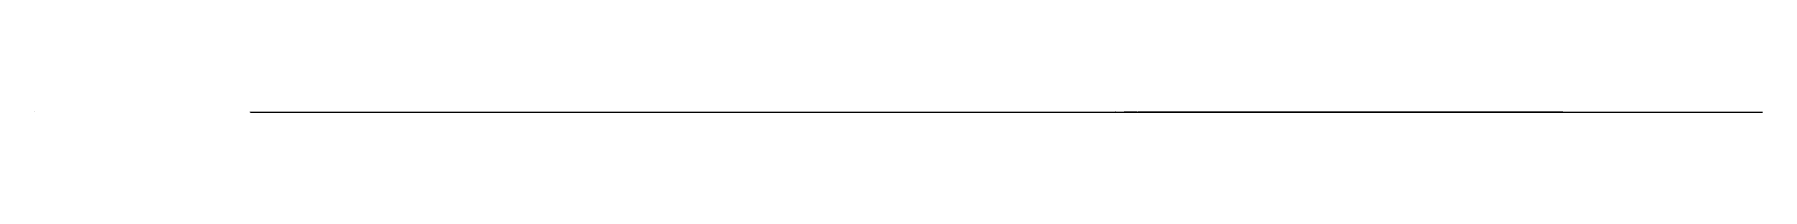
# Model space of a CAD drawing. Header units: metres. Extents: x -1 to 72750024, y 3999 to 4800.
# Drawn here: x 35950003 to 36350024, y 4439 to 4580 of the extents above; entities that cross this region are included whole.
import ezdxf

# ---------------------------------------------------------------- set-up
doc = ezdxf.new("R2010")
doc.units = ezdxf.units.M

msp = doc.modelspace()

# ---------------------------------------------------------------- linework, layer by layer
at = {"color": 7}
for p, q in [((35950003.013, 4580), (35950024.105, 4580)), ((35950003.013, 4580), (35950003.013, 4561.921)), ((35950024.105, 4561.921), (35950003.013, 4561.921)), ((35950006.026, 4573.974), (35950021.092, 4573.974)), ((35950024.105, 4580), (35950024.105, 4561.921)), ((36000000, 4560), (35999998.795, 4560)), ((36000000, 4536), (35999998.795, 4536)), ((36000000, 4512), (35999998.795, 4512)), ((36000000, 4488), (35999998.795, 4488)), ((36000000, 4464), (35999998.795, 4464)), ((36000000, 4440), (35999998.795, 4440)), ((36000000, 4555.2), (35999999.247, 4555.2)), ((36000000, 4550.4), (35999999.247, 4550.4)), ((36000000, 4545.6), (35999999.247, 4545.6)), ((36000000, 4540.8), (35999999.247, 4540.8)), ((36000000, 4531.2), (35999999.247, 4531.2)), ((36000000, 4526.4), (35999999.247, 4526.4)), ((36000000, 4521.6), (35999999.247, 4521.6)), ((36000000, 4516.8), (35999999.247, 4516.8)), ((36000000, 4507.2), (35999999.247, 4507.2)), ((36000000, 4502.4), (35999999.247, 4502.4)), ((36000000, 4497.6), (35999999.247, 4497.6)), ((36000000, 4492.8), (35999999.247, 4492.8)), ((36000000, 4483.2), (35999999.247, 4483.2)), ((36000000, 4478.4), (35999999.247, 4478.4)), ((36000000, 4473.6), (35999999.247, 4473.6)), ((36000000, 4468.8), (35999999.247, 4468.8)), ((36000000, 4459.2), (35999999.247, 4459.2)), ((36000000, 4454.4), (35999999.247, 4454.4)), ((36000000, 4449.6), (35999999.247, 4449.6)), ((36000000, 4444.8), (35999999.247, 4444.8)), ((36000000, 4440), (36000000, 4560)), ((36000000, 4440), (36350000, 4440)), ((36000000, 4440), (36000000, 4438.795)), ((36010000.001, 4440), (36010000.001, 4439.247)), ((36020000.002, 4440), (36020000.002, 4439.247)), ((36030000.003, 4440), (36030000.003, 4439.247)), ((36040000.003, 4440), (36040000.003, 4439.247)), ((36050000.001, 4440), (36050000.001, 4438.795)), ((36059999.998, 4440), (36059999.998, 4439.247)), ((36069999.996, 4440), (36069999.996, 4439.247)), ((36079999.993, 4440), (36079999.993, 4439.247)), ((36089999.991, 4440), (36089999.991, 4439.247)), ((36100000.002, 4440), (36100000.002, 4438.795)), ((36110000.006, 4440), (36110000.006, 4439.247)), ((36120000.01, 4440), (36120000.01, 4439.247)), ((36130000.015, 4440), (36130000.015, 4439.247)), ((36140000.019, 4440), (36140000.019, 4439.247)), ((36149999.996, 4440), (36149999.996, 4438.795)), ((36160000, 4440), (36160000, 4439.247)), ((36170000.005, 4440), (36170000.005, 4439.247)), ((36180000.009, 4440), (36180000.009, 4439.247)), ((36190000.013, 4440), (36190000.013, 4439.247)), ((36200000.004, 4440), (36200000.004, 4438.795)), ((36210000.008, 4440), (36210000.008, 4439.247)), ((36220000.012, 4440), (36220000.012, 4439.247)), ((36230000.003, 4440), (36230000.003, 4439.247)), ((36239999.994, 4440), (36239999.994, 4439.247)), ((36250000.012, 4440), (36250000.012, 4438.795)), ((36260000.002, 4440), (36260000.002, 4439.247)), ((36269999.993, 4440), (36269999.993, 4439.247)), ((36279999.984, 4440), (36279999.984, 4439.247)), ((36289999.975, 4440), (36289999.975, 4439.247)), ((36299999.992, 4440), (36299999.992, 4438.795)), ((36309999.983, 4440), (36309999.983, 4439.247)), ((36319999.974, 4440), (36319999.974, 4439.247)), ((36329999.964, 4440), (36329999.964, 4439.247)), ((36339999.955, 4440), (36339999.955, 4439.247)), ((36350000, 4440), (36350000, 4438.795)), ((36350003.013, 4560), (36350024.105, 4560)), ((36350003.013, 4560), (36350003.013, 4541.921)), ((36350024.105, 4541.921), (36350003.013, 4541.921)), ((36350006.026, 4553.974), (36350021.092, 4553.974)), ((36350024.105, 4560), (36350024.105, 4541.921))]:
    msp.add_line(p, q, dxfattribs=at)
at = {"color": 4}
for p, q in [((35950006.026, 4569.454), (35950021.092, 4569.454)), ((36029200.051, 4491.709), (36029530.609, 4488.148)), ((36029530.609, 4488.148), (36030118.33, 4488.074)), ((36030118.33, 4488.074), (36031642.73, 4488.211)), ((36031642.73, 4488.211), (36032659.17, 4486.798)), ((36032659.17, 4486.798), (36033042.02, 4486.824)), ((36033042.02, 4486.824), (36034790.711, 4486.764)), ((36034790.711, 4486.764), (36034799.578, 4486.783)), ((36034799.578, 4486.783), (36034980.281, 4486.753)), ((36034980.281, 4486.753), (36035023.301, 4487.756)), ((36035023.301, 4487.756), (36035478.82, 4486.785)), ((36035478.82, 4486.785), (36035593.52, 4486.585)), ((36035593.52, 4486.585), (36036162.602, 4487.014)), ((36036162.602, 4487.014), (36037315.602, 4487.357)), ((36037315.602, 4487.357), (36037798.621, 4486.253)), ((36037798.621, 4486.253), (36037856.461, 4487.078)), ((36037856.461, 4487.078), (36038362.309, 4486.223)), ((36038362.309, 4486.223), (36038408.539, 4487.304)), ((36038408.539, 4487.304), (36038477.609, 4486.756)), ((36038477.609, 4486.756), (36038493.379, 4486.74)), ((36038493.379, 4486.74), (36038795.73, 4487.305)), ((36038795.73, 4487.305), (36039091.051, 4486.991)), ((36039091.051, 4486.991), (36039289.52, 4487.094)), ((36039289.52, 4487.094), (36039746.641, 4485.003)), ((36039746.641, 4485.003), (36039961.27, 4485.15)), ((36039961.27, 4485.15), (36040060.328, 4485.748)), ((36040060.328, 4485.748), (36040238.809, 4485.84)), ((36040238.809, 4485.84), (36040251.359, 4485.621)), ((36040251.359, 4485.621), (36040268.301, 4485.893)), ((36040268.301, 4485.893), (36040398.281, 4485.333)), ((36040398.281, 4485.333), (36040404, 4485.163)), ((36040404, 4485.163), (36040887.949, 4485.193)), ((36040887.949, 4485.193), (36041073.559, 4485.048)), ((36041073.559, 4485.048), (36041188.078, 4485.703)), ((36041188.078, 4485.703), (36041662.379, 4485.919)), ((36041662.379, 4485.919), (36043239.398, 4484.719)), ((36043239.398, 4484.719), (36043424.738, 4485.343)), ((36043424.738, 4485.343), (36043609.41, 4484.726)), ((36043609.41, 4484.726), (36043630.238, 4485.443)), ((36043630.238, 4485.443), (36043686.309, 4484.246)), ((36043686.309, 4484.246), (36043695.48, 4484.546)), ((36043695.48, 4484.546), (36043825.871, 4484.352)), ((36043825.871, 4484.352), (36043867.27, 4484.115)), ((36043867.27, 4484.115), (36043915.801, 4485.082)), ((36043915.801, 4485.082), (36043929.371, 4484.211)), ((36043929.371, 4484.211), (36043952.211, 4484.034)), ((36043952.211, 4484.034), (36044180.789, 4484.24)), ((36044180.789, 4484.24), (36044253.809, 4484.915)), ((36044253.809, 4484.915), (36044287.961, 4485.077)), ((36044287.961, 4485.077), (36044592.301, 4484.893)), ((36044592.301, 4484.893), (36044781.359, 4484.065)), ((36044781.359, 4484.065), (36046163.82, 4483.727)), ((36046163.82, 4483.727), (36047726.18, 4483.49)), ((36047726.18, 4483.49), (36048885.422, 4482.801)), ((36048885.422, 4482.801), (36049716.77, 4482.917)), ((36049716.77, 4482.917), (36050162.711, 4483.046)), ((36050162.711, 4483.046), (36050350.73, 4482.511)), ((36050350.73, 4482.511), (36050993.789, 4482.485)), ((36050993.789, 4482.485), (36051536.16, 4482.332)), ((36051536.16, 4482.332), (36051678.488, 4482.963)), ((36051678.488, 4482.963), (36051689.898, 4482.311)), ((36051689.898, 4482.311), (36051967.23, 4482.641)), ((36051967.23, 4482.641), (36052287.34, 4481.945)), ((36052287.34, 4481.945), (36052660.379, 4482.073)), ((36052660.379, 4482.073), (36052704.18, 4482.119)), ((36052704.18, 4482.119), (36052747.43, 4481.84)), ((36052747.43, 4481.84), (36052849.219, 4481.753)), ((36052849.219, 4481.753), (36052966.43, 4482.014)), ((36052966.43, 4482.014), (36053168.359, 4482.126)), ((36053168.359, 4482.126), (36053257.109, 4481.769)), ((36053257.109, 4481.769), (36053890.48, 4481.708)), ((36053890.48, 4481.708), (36053893.449, 4481.105)), ((36053893.449, 4481.105), (36054134.609, 4481.54)), ((36054134.609, 4481.54), (36054507.398, 4481.524)), ((36054507.398, 4481.524), (36054527.191, 4481.993)), ((36054527.191, 4481.993), (36054536.879, 4481.796)), ((36054536.879, 4481.796), (36054562.961, 4481.855)), ((36054562.961, 4481.855), (36054564.141, 4480.598)), ((36054564.141, 4480.598), (36054613.172, 4481.845)), ((36054613.172, 4481.845), (36054632.328, 4481.077)), ((36054632.328, 4481.077), (36054684.18, 4481.768)), ((36054684.18, 4481.768), (36054731.012, 4481.722)), ((36054731.012, 4481.722), (36054806.039, 4480.228)), ((36054806.039, 4480.228), (36055176.719, 4480.365)), ((36055176.719, 4480.365), (36055319.512, 4479.906)), ((36055319.512, 4479.906), (36055916.93, 4480.912)), ((36055916.93, 4480.912), (36056633.359, 4481.298)), ((36056633.359, 4481.298), (36056652.199, 4480.721)), ((36056652.199, 4480.721), (36057093.699, 4478.889)), ((36057093.699, 4478.889), (36057201.48, 4478.972)), ((36057201.48, 4478.972), (36057429.281, 4480.185)), ((36057429.281, 4480.185), (36057436.051, 4479.047)), ((36057436.051, 4479.047), (36057530.551, 4479.053)), ((36057530.551, 4479.053), (36057741.512, 4479.381)), ((36057741.512, 4479.381), (36058088.738, 4478.808)), ((36058088.738, 4478.808), (36058209.172, 4478.683)), ((36058209.172, 4478.683), (36058304.27, 4480.642)), ((36058304.27, 4480.642), (36059189.359, 4479.536)), ((36059189.359, 4479.536), (36059296.211, 4478.71)), ((36059296.211, 4478.71), (36059500.941, 4479.214)), ((36059500.941, 4479.214), (36059849.98, 4478.943)), ((36059849.98, 4478.943), (36060217.391, 4478.758)), ((36060217.391, 4478.758), (36060246.73, 4478.447)), ((36060246.73, 4478.447), (36060519.379, 4478.636)), ((36060519.379, 4478.636), (36061357.172, 4476.601)), ((36061357.172, 4476.601), (36061737.102, 4476.288)), ((36061737.102, 4476.288), (36062208.039, 4476.382)), ((36062208.039, 4476.382), (36063323.75, 4477.442)), ((36063323.75, 4477.442), (36063511.648, 4474.899)), ((36063511.648, 4474.899), (36064076.551, 4474.931)), ((36064076.551, 4474.931), (36064244.641, 4475.694)), ((36064244.641, 4475.694), (36064344.551, 4474.564)), ((36064344.551, 4474.564), (36064383.391, 4474.948)), ((36064383.391, 4474.948), (36064495.27, 4475.218)), ((36064495.27, 4475.218), (36064998.621, 4477.073)), ((36064998.621, 4477.073), (36065500.02, 4473.827)), ((36065500.02, 4473.827), (36066283, 4473.619)), ((36066283, 4473.619), (36066629.133, 4476.271)), ((36066629.133, 4476.271), (36067033.953, 4473.908)), ((36067033.953, 4473.908), (36067750.742, 4475.338)), ((36067750.742, 4475.338), (36067920.828, 4472.934)), ((36067920.828, 4472.934), (36068030.656, 4474.909)), ((36068030.656, 4474.909), (36068342.82, 4474.982)), ((36068342.82, 4474.982), (36068395.5, 4471.996)), ((36068395.5, 4471.996), (36068659.18, 4472.221)), ((36068659.18, 4472.221), (36068788.047, 4474.644)), ((36068788.047, 4474.644), (36069030.219, 4474.565)), ((36069030.219, 4474.565), (36069543.25, 4472.48)), ((36069543.25, 4472.48), (36069599.969, 4474.08)), ((36069599.969, 4474.08), (36069764.906, 4474.235)), ((36069764.906, 4474.235), (36069771.281, 4470.987)), ((36069771.281, 4470.987), (36070078.133, 4472.805)), ((36070078.133, 4472.805), (36070861.43, 4468.322)), ((36070861.43, 4468.322), (36071736.891, 4470.166)), ((36071736.891, 4470.166), (36072420.844, 4469.561)), ((36072420.844, 4469.561), (36073310.578, 4468.809)), ((36073310.578, 4468.809), (36073610.438, 4470.478)), ((36073610.438, 4470.478), (36073665.523, 4468.515)), ((36073665.523, 4468.515), (36074726.703, 4467.444)), ((36074726.703, 4467.444), (36075317.008, 4467.495)), ((36075317.008, 4467.495), (36075451.82, 4466.353)), ((36075451.82, 4466.353), (36075646.844, 4465.878)), ((36075646.844, 4465.878), (36075966.539, 4466.33)), ((36075966.539, 4466.33), (36076061.258, 4467.035)), ((36076061.258, 4467.035), (36076541.711, 4466.671)), ((36076541.711, 4466.671), (36077897, 4468.92)), ((36077897, 4468.92), (36078255.953, 4467.928)), ((36078255.953, 4467.928), (36078516.477, 4464.123)), ((36078516.477, 4464.123), (36078579.023, 4466.019)), ((36078579.023, 4466.019), (36078846.883, 4463.288)), ((36078846.883, 4463.288), (36078883.977, 4463.341)), ((36078883.977, 4463.341), (36079155.398, 4464.709)), ((36079155.398, 4464.709), (36079232.727, 4465.165)), ((36079232.727, 4465.165), (36079341.203, 4467.942)), ((36079341.203, 4467.942), (36079423.938, 4462.887)), ((36079423.938, 4462.887), (36079769.633, 4462.795)), ((36079769.633, 4462.795), (36080735.406, 4465.675)), ((36080735.406, 4465.675), (36081316.781, 4460.796)), ((36081316.781, 4460.796), (36081925.641, 4463.669)), ((36081925.641, 4463.669), (36082313.898, 4465.164)), ((36082313.898, 4465.164), (36082368.773, 4460.112)), ((36082368.773, 4460.112), (36083247.602, 4461.499)), ((36083247.602, 4461.499), (36083313.922, 4459.3)), ((36083313.922, 4459.3), (36083671.727, 4464.108)), ((36083671.727, 4464.108), (36083875.773, 4461.42)), ((36083875.773, 4461.42), (36083926.383, 4459.774)), ((36083926.383, 4459.774), (36084001.25, 4459.876)), ((36084001.25, 4459.876), (36084307.742, 4459.781)), ((36084307.742, 4459.781), (36084379.789, 4461.023)), ((36084379.789, 4461.023), (36084414.297, 4462.582)), ((36084414.297, 4462.582), (36084652.633, 4459.952)), ((36084652.633, 4459.952), (36084936.344, 4461.472)), ((36084936.344, 4461.472), (36085362.547, 4461.883)), ((36085362.547, 4461.883), (36085478.039, 4461.117)), ((36085478.039, 4461.117), (36085554.453, 4460.403)), ((36085554.453, 4460.403), (36085727.398, 4461.385)), ((36085727.398, 4461.385), (36085910.148, 4460.746)), ((36085910.148, 4460.746), (36086012.523, 4460.287)), ((36086012.523, 4460.287), (36086044.828, 4461.161)), ((36086044.828, 4461.161), (36086343.883, 4461.172)), ((36086343.883, 4461.172), (36086588.992, 4461.261)), ((36086588.992, 4461.261), (36086857.883, 4459.825)), ((36086857.883, 4459.825), (36086983.5, 4461.755)), ((36086983.5, 4461.755), (36087044.758, 4459.918)), ((36087044.758, 4459.918), (36087053.492, 4461.439)), ((36087053.492, 4461.439), (36087456.211, 4461.879)), ((36087456.211, 4461.879), (36088104.961, 4461.825)), ((36088104.961, 4461.825), (36088119.844, 4461.709)), ((36088119.844, 4461.709), (36088317.953, 4460.096)), ((36088317.953, 4460.096), (36088645.344, 4460.313)), ((36088645.344, 4460.313), (36088732.156, 4460.898)), ((36088732.156, 4460.898), (36089519.797, 4460.863)), ((36089519.797, 4460.863), (36090041.117, 4461.357)), ((36090041.117, 4461.357), (36091878.32, 4461.636)), ((36091878.32, 4461.636), (36091996.148, 4461.169)), ((36091996.148, 4461.169), (36092104.453, 4460.06)), ((36092104.453, 4460.06), (36092195.211, 4461.741)), ((36092195.211, 4461.741), (36092206.102, 4460.217)), ((36092206.102, 4460.217), (36092547.609, 4461.403)), ((36092547.609, 4461.403), (36092565.141, 4461.84)), ((36092565.141, 4461.84), (36092635.758, 4461.477)), ((36092635.758, 4461.477), (36092855.078, 4461.835)), ((36092855.078, 4461.835), (36093004.656, 4461.426)), ((36093004.656, 4461.426), (36093142.672, 4461.653)), ((36093142.672, 4461.653), (36093968.773, 4460.572)), ((36093968.773, 4460.572), (36093985.273, 4462.415)), ((36093985.273, 4462.415), (36094067.57, 4462.122)), ((36094067.57, 4462.122), (36094087.539, 4461.528)), ((36094087.539, 4461.528), (36094169.039, 4461.278)), ((36094169.039, 4461.278), (36094212.25, 4462.325)), ((36094212.25, 4462.325), (36094474.297, 4461.87)), ((36094474.297, 4461.87), (36094918.773, 4461.913)), ((36094918.773, 4461.913), (36095193.852, 4462.13)), ((36095193.852, 4462.13), (36095207.539, 4461.438)), ((36095207.539, 4461.438), (36096133.578, 4460.838)), ((36096133.578, 4460.838), (36096184.578, 4461.513)), ((36096184.578, 4461.513), (36096526.977, 4462.59)), ((36096526.977, 4462.59), (36096551.469, 4461.769)), ((36096551.469, 4461.769), (36096746.961, 4461.589)), ((36096746.961, 4461.589), (36096796.047, 4461.721)), ((36096796.047, 4461.721), (36097069.203, 4461.827)), ((36097069.203, 4461.827), (36097227.133, 4461.732)), ((36097227.133, 4461.732), (36097289.938, 4461.773)), ((36097289.938, 4461.773), (36097360.047, 4461.745)), ((36097360.047, 4461.745), (36097448.602, 4460.809)), ((36097448.602, 4460.809), (36097634.672, 4460.999)), ((36097634.672, 4460.999), (36098256.773, 4462.586)), ((36098256.773, 4462.586), (36098537.023, 4460.909)), ((36098537.023, 4460.909), (36098750.328, 4460.892)), ((36098750.328, 4460.892), (36098857.438, 4461.99)), ((36098857.438, 4461.99), (36099153.578, 4461.995)), ((36099153.578, 4461.995), (36099382.547, 4462.615)), ((36099382.547, 4462.615), (36099653.227, 4463.64)), ((36099653.227, 4463.64), (36100214.5, 4462.508)), ((36100214.5, 4462.508), (36100248.602, 4462.724)), ((36100248.602, 4462.724), (36101098.102, 4460.906)), ((36101098.102, 4460.906), (36101266.5, 4461.3)), ((36101266.5, 4461.3), (36101532.398, 4461.595)), ((36101532.398, 4461.595), (36101685.898, 4462.865)), ((36101685.898, 4462.865), (36101859.898, 4461.573)), ((36101859.898, 4461.573), (36102163.5, 4461.785)), ((36102163.5, 4461.785), (36102168.297, 4461.634)), ((36102168.297, 4461.634), (36102485.797, 4463.247)), ((36102485.797, 4463.247), (36103094.398, 4461.788)), ((36103094.398, 4461.788), (36103214.203, 4461.626)), ((36103214.203, 4461.626), (36103444.203, 4461.48)), ((36103444.203, 4461.48), (36103618.297, 4462.014)), ((36103618.297, 4462.014), (36104083.602, 4461.448)), ((36104083.602, 4461.448), (36104464.203, 4461.916)), ((36104464.203, 4461.916), (36104895.898, 4462.129)), ((36104895.898, 4462.129), (36104918.203, 4462.783)), ((36104918.203, 4462.783), (36105383.398, 4462.614)), ((36105383.398, 4462.614), (36105384.297, 4462.363)), ((36105384.297, 4462.363), (36105453.898, 4462.607)), ((36105453.898, 4462.607), (36105465.297, 4462.168)), ((36105465.297, 4462.168), (36105924.5, 4461.785)), ((36105924.5, 4461.785), (36106052.5, 4463.94)), ((36106052.5, 4463.94), (36106330.898, 4463.44)), ((36106330.898, 4463.44), (36106699.703, 4462.278)), ((36106699.703, 4462.278), (36107442.398, 4462.801)), ((36107442.398, 4462.801), (36107719.297, 4462.664)), ((36107719.297, 4462.664), (36107739.203, 4462.386)), ((36107739.203, 4462.386), (36107919, 4462.749)), ((36107919, 4462.749), (36107947.5, 4462.475)), ((36107947.5, 4462.475), (36107972.203, 4462.612)), ((36107972.203, 4462.612), (36108111, 4462.23)), ((36108111, 4462.23), (36108201.602, 4463.503)), ((36108201.602, 4463.503), (36108254.703, 4462.71)), ((36108254.703, 4462.71), (36108665.398, 4462.766)), ((36108665.398, 4462.766), (36108666, 4462.404)), ((36108666, 4462.404), (36108730.797, 4463.028)), ((36108730.797, 4463.028), (36108737.898, 4462.154)), ((36108737.898, 4462.154), (36108836.203, 4462.06)), ((36108836.203, 4462.06), (36108907.602, 4463.084)), ((36108907.602, 4463.084), (36109209.602, 4463.137)), ((36109209.602, 4463.137), (36109270.797, 4463.046)), ((36109270.797, 4463.046), (36109428.398, 4464.516)), ((36109428.398, 4464.516), (36109585.5, 4463.387)), ((36109585.5, 4463.387), (36109798, 4463.438)), ((36109798, 4463.438), (36109937.5, 4462.093)), ((36109937.5, 4462.093), (36109948.898, 4462.368)), ((36109948.898, 4462.368), (36111161.898, 4462.608)), ((36111161.898, 4462.608), (36111356, 4462.909)), ((36111356, 4462.909), (36111565.898, 4463.272)), ((36111565.898, 4463.272), (36112207.102, 4463.423)), ((36112207.102, 4463.423), (36112702, 4463.868)), ((36112702, 4463.868), (36112743.898, 4462.628)), ((36112743.898, 4462.628), (36112825, 4462.266)), ((36112825, 4462.266), (36112948, 4462.404)), ((36112948, 4462.404), (36112981.398, 4462.916)), ((36112981.398, 4462.916), (36113528.898, 4462.993)), ((36113528.898, 4462.993), (36113868.203, 4462.725)), ((36113868.203, 4462.725), (36114471.203, 4462.408)), ((36114471.203, 4462.408), (36114936.797, 4462.61)), ((36114936.797, 4462.61), (36115478.398, 4463.004)), ((36115478.398, 4463.004), (36115507.602, 4462.423)), ((36115507.602, 4462.423), (36116189.602, 4462.932)), ((36116189.602, 4462.932), (36116606.602, 4462.485)), ((36116606.602, 4462.485), (36117488.203, 4462.821)), ((36117488.203, 4462.821), (36117690.297, 4462.768)), ((36117690.297, 4462.768), (36117762.203, 4465.096)), ((36117762.203, 4465.096), (36118080.5, 4463.247)), ((36118080.5, 4463.247), (36118770, 4464.599)), ((36118770, 4464.599), (36118791.102, 4464.831)), ((36118791.102, 4464.831), (36119240.5, 4464.677)), ((36119240.5, 4464.677), (36119277.398, 4462.953)), ((36119277.398, 4462.953), (36119628, 4462.355)), ((36119628, 4462.355), (36120277.203, 4465.675)), ((36120277.203, 4465.675), (36120470, 4463.128)), ((36120470, 4463.128), (36120648.898, 4463.222)), ((36120648.898, 4463.222), (36120778.297, 4462.777)), ((36120778.297, 4462.777), (36120841.203, 4462.539)), ((36120841.203, 4462.539), (36121208.602, 4462.438)), ((36121208.602, 4462.438), (36121229.398, 4463.277)), ((36121229.398, 4463.277), (36121353.102, 4463.573)), ((36121353.102, 4463.573), (36121624.898, 4464.015)), ((36121624.898, 4464.015), (36121778.102, 4462.887)), ((36121778.102, 4462.887), (36121840, 4463.75)), ((36121840, 4463.75), (36121974.102, 4462.697)), ((36121974.102, 4462.697), (36122153.203, 4462.822)), ((36122153.203, 4462.822), (36122367.297, 4464.443)), ((36122367.297, 4464.443), (36122465, 4464.322)), ((36122465, 4464.322), (36122701.102, 4463.127)), ((36122701.102, 4463.127), (36122960.898, 4463.381)), ((36122960.898, 4463.381), (36123046.297, 4463.314)), ((36123046.297, 4463.314), (36123124.102, 4463.876)), ((36123124.102, 4463.876), (36123313.898, 4463.699)), ((36123313.898, 4463.699), (36123361.5, 4463.426)), ((36123361.5, 4463.426), (36123374.797, 4463.578)), ((36123374.797, 4463.578), (36123721.102, 4464.29)), ((36123721.102, 4464.29), (36123875.102, 4465.673)), ((36123875.102, 4465.673), (36124309.297, 4464.197)), ((36124309.297, 4464.197), (36124561.5, 4463.573)), ((36124561.5, 4463.573), (36124567.398, 4464.374)), ((36124567.398, 4464.374), (36125063.297, 4465.367)), ((36125063.297, 4465.367), (36125259.398, 4464.11)), ((36125259.398, 4464.11), (36125357.5, 4465.11)), ((36125357.5, 4465.11), (36126007.797, 4464.93)), ((36126007.797, 4464.93), (36126164.203, 4465.396)), ((36126164.203, 4465.396), (36126832.5, 4466.18)), ((36126832.5, 4466.18), (36127039.797, 4466.105)), ((36127039.797, 4466.105), (36127248.5, 4466.425)), ((36127248.5, 4466.425), (36127262, 4467.145)), ((36127262, 4467.145), (36127280.297, 4466.095)), ((36127280.297, 4466.095), (36127367.5, 4466.114)), ((36127367.5, 4466.114), (36127400.602, 4465.995)), ((36127400.602, 4465.995), (36128158.297, 4466.429)), ((36128158.297, 4466.429), (36128870.102, 4465.981)), ((36128870.102, 4465.981), (36128956.297, 4468.083)), ((36128956.297, 4468.083), (36130283.602, 4467.624)), ((36130283.602, 4467.624), (36130358, 4469.185)), ((36130358, 4469.185), (36130713.102, 4468.069)), ((36130713.102, 4468.069), (36130829.398, 4468.282)), ((36130829.398, 4468.282), (36131035, 4467.992)), ((36131035, 4467.992), (36131569.406, 4467.017)), ((36131569.406, 4467.017), (36132113, 4469.509)), ((36132113, 4469.509), (36132166.797, 4471.396)), ((36132166.797, 4471.396), (36132522.5, 4467.503)), ((36132522.5, 4467.503), (36132586.094, 4469.681)), ((36132586.094, 4469.681), (36132869.203, 4468.813)), ((36132869.203, 4468.813), (36133407, 4471.652)), ((36133407, 4471.652), (36133761.703, 4471.634)), ((36133761.703, 4471.634), (36134917.094, 4470.234)), ((36134917.094, 4470.234), (36135179.703, 4472.918)), ((36135179.703, 4472.918), (36135327.094, 4471.228)), ((36135327.094, 4471.228), (36135738, 4468.344)), ((36135738, 4468.344), (36137018.297, 4471.662)), ((36137018.297, 4471.662), (36139059.703, 4476.227)), ((36139059.703, 4476.227), (36139913.5, 4476.832)), ((36139913.5, 4476.832), (36140137.203, 4475.559)), ((36140137.203, 4475.559), (36140564.406, 4472.111)), ((36140564.406, 4472.111), (36141321, 4471.796)), ((36141321, 4471.796), (36141538.797, 4477.31)), ((36141538.797, 4477.31), (36143627.906, 4471.473)), ((36143627.906, 4471.473), (36144010.5, 4474.356)), ((36144010.5, 4474.356), (36145656.203, 4478.284)), ((36145656.203, 4478.284), (36147545.5, 4481.73)), ((36147545.5, 4481.73), (36148207.297, 4479.088)), ((36148207.297, 4479.088), (36148256, 4478.029)), ((36148256, 4478.029), (36148393.594, 4481.639)), ((36148393.594, 4481.639), (36148511.797, 4482.339)), ((36148511.797, 4482.339), (36150504.094, 4481.482)), ((36150504.094, 4481.482), (36151906.797, 4482.863)), ((36151906.797, 4482.863), (36152157.797, 4479.037)), ((36152157.797, 4479.037), (36153005.203, 4482.064)), ((36153005.203, 4482.064), (36155475.297, 4480.493)), ((36155475.297, 4480.493), (36156105.094, 4486.043)), ((36156105.094, 4486.043), (36156153.094, 4485.447)), ((36156153.094, 4485.447), (36156959.703, 4487.263)), ((36156959.703, 4487.263), (36157884.297, 4487.819)), ((36157884.297, 4487.819), (36160580.406, 4487.05)), ((36160580.406, 4487.05), (36160621.594, 4487.25)), ((36160621.594, 4487.25), (36160831.297, 4485.542)), ((36160831.297, 4485.542), (36161184.594, 4487.711)), ((36161184.594, 4487.711), (36161485.5, 4485.12)), ((36161485.5, 4485.12), (36161873.703, 4487.956)), ((36161873.703, 4487.956), (36162074.797, 4488.472)), ((36162074.797, 4488.472), (36163690.5, 4489.745)), ((36163690.5, 4489.745), (36163732.406, 4488.195)), ((36163732.406, 4488.195), (36163904.297, 4489.774)), ((36163904.297, 4489.774), (36164713.5, 4488.232)), ((36164713.5, 4488.232), (36165384.094, 4487.161)), ((36165384.094, 4487.161), (36166486, 4492.231)), ((36166486, 4492.231), (36166713.406, 4492.655)), ((36166713.406, 4492.655), (36166742.406, 4491.476)), ((36166742.406, 4491.476), (36168062.797, 4489.718)), ((36168062.797, 4489.718), (36169104.203, 4491.653)), ((36169104.203, 4491.653), (36169178.203, 4491.915)), ((36169178.203, 4491.915), (36169479.703, 4491.978)), ((36169479.703, 4491.978), (36169534.703, 4486.367)), ((36169534.703, 4486.367), (36169820.797, 4490.846)), ((36169820.797, 4490.846), (36169925.203, 4493.382)), ((36169925.203, 4493.382), (36170056.094, 4491.712)), ((36170056.094, 4491.712), (36170786.5, 4491.387)), ((36170786.5, 4491.387), (36173281.906, 4493.425)), ((36173281.906, 4493.425), (36174148.297, 4495.643)), ((36174148.297, 4495.643), (36174565.906, 4496.002)), ((36174565.906, 4496.002), (36174661.594, 4497.018)), ((36174661.594, 4497.018), (36178534.5, 4496.068)), ((36178534.5, 4496.068), (36178631.406, 4497.649)), ((36178631.406, 4497.649), (36179120.5, 4497.857)), ((36179120.5, 4497.857), (36179512.703, 4498.065)), ((36179512.703, 4498.065), (36179609.5, 4498.796)), ((36179609.5, 4498.796), (36180697.203, 4498.233)), ((36180697.203, 4498.233), (36181197.406, 4497.877)), ((36181197.406, 4497.877), (36181399.406, 4498.524)), ((36181399.406, 4498.524), (36181427.297, 4498.694)), ((36181427.297, 4498.694), (36182542.297, 4501.286)), ((36182542.297, 4501.286), (36183449.5, 4501.115)), ((36183449.5, 4501.115), (36183850.906, 4497.318)), ((36183850.906, 4497.318), (36188573, 4503.645)), ((36188573, 4503.645), (36189946.297, 4505.104)), ((36189946.297, 4505.104), (36191687.797, 4499.219)), ((36191687.797, 4499.219), (36192754.797, 4505.531)), ((36192754.797, 4505.531), (36195013.594, 4506.686)), ((36195013.594, 4506.686), (36196772.594, 4507.875)), ((36196772.594, 4507.875), (36196979.094, 4508.638)), ((36196979.094, 4508.638), (36198133.906, 4504.648)), ((36198133.906, 4504.648), (36200157, 4509.832)), ((36200157, 4509.832), (36200374, 4509.015)), ((36200374, 4509.015), (36200401, 4509.378)), ((36200401, 4509.378), (36202229.703, 4510.446)), ((36202229.703, 4510.446), (36202867.797, 4509.811)), ((36202867.797, 4509.811), (36203328.797, 4511.732)), ((36203328.797, 4511.732), (36204493.703, 4511.94)), ((36204493.703, 4511.94), (36205150.797, 4511.714)), ((36205150.797, 4511.714), (36205270.297, 4507.787)), ((36205270.297, 4507.787), (36205479.297, 4511.04)), ((36205479.297, 4511.04), (36207106.797, 4511.964)), ((36207106.797, 4511.964), (36207242.203, 4510.124)), ((36207242.203, 4510.124), (36207662.703, 4512.52)), ((36207662.703, 4512.52), (36208282.297, 4513.768)), ((36208282.297, 4513.768), (36208640.094, 4512.75)), ((36208640.094, 4512.75), (36208918.797, 4514.366)), ((36208918.797, 4514.366), (36208944.594, 4512.341)), ((36208944.594, 4512.341), (36211046.5, 4512.323)), ((36211046.5, 4512.323), (36211780.797, 4515.47)), ((36211780.797, 4515.47), (36211908, 4513.964)), ((36211908, 4513.964), (36211945.594, 4514.104)), ((36211945.594, 4514.104), (36212501.297, 4514.602)), ((36212501.297, 4514.602), (36213739.406, 4516.622)), ((36213739.406, 4516.622), (36215113, 4517.043)), ((36215113, 4517.043), (36216572.297, 4516.225)), ((36216572.297, 4516.225), (36217839.5, 4518.549)), ((36217839.5, 4518.549), (36217955.094, 4518.415)), ((36217955.094, 4518.415), (36218685.594, 4516.783)), ((36218685.594, 4516.783), (36220669.5, 4519.73)), ((36220669.5, 4519.73), (36221352.297, 4520.237)), ((36221352.297, 4520.237), (36222679.5, 4518.89)), ((36222679.5, 4518.89), (36223327.703, 4521.007)), ((36223327.703, 4521.007), (36223684.5, 4521.021)), ((36223684.5, 4521.021), (36224574.406, 4521.835)), ((36224574.406, 4521.835), (36225148.797, 4521.163)), ((36225148.797, 4521.163), (36225344, 4521.985)), ((36225344, 4521.985), (36225976.594, 4522.201)), ((36225976.594, 4522.201), (36227916.297, 4523.452)), ((36227916.297, 4523.452), (36228135.797, 4523.215)), ((36228135.797, 4523.215), (36228155.797, 4523.122)), ((36228155.797, 4523.122), (36228265.703, 4521.643)), ((36228265.703, 4521.643), (36228644.297, 4521.112)), ((36228644.297, 4521.112), (36229640.906, 4523.736)), ((36229640.906, 4523.736), (36230576.203, 4524.11)), ((36230576.203, 4524.11), (36230622.703, 4524.11)), ((36230622.703, 4524.11), (36230784.406, 4524.312)), ((36230784.406, 4524.312), (36231384, 4524.776)), ((36231384, 4524.776), (36231387.094, 4525.134)), ((36231387.094, 4525.134), (36231579.297, 4523.625)), ((36231579.297, 4523.625), (36231665.297, 4523.361)), ((36231665.297, 4523.361), (36231986.594, 4524.352)), ((36231986.594, 4524.352), (36232541.594, 4525.584)), ((36232541.594, 4525.584), (36234703.594, 4526.97)), ((36234703.594, 4526.97), (36235644.297, 4526.922)), ((36235644.297, 4526.922), (36236254.5, 4525.024)), ((36236254.5, 4525.024), (36238188.406, 4529.095)), ((36238188.406, 4529.095), (36239551, 4528.107)), ((36239551, 4528.107), (36240317.703, 4527.568)), ((36240317.703, 4527.568), (36243821.203, 4532.242)), ((36243821.203, 4532.242), (36245015.594, 4528.676)), ((36245015.594, 4528.676), (36251809.203, 4536.351)), ((36251809.203, 4536.351), (36254049, 4533.168)), ((36254049, 4533.168), (36261798.906, 4541.157)), ((36261798.906, 4541.157), (36262384.688, 4537.285)), ((36262384.688, 4537.285), (36267161.594, 4541.423)), ((36267161.594, 4541.423), (36267201.688, 4540.154)), ((36267201.688, 4540.154), (36267558.5, 4541.652)), ((36267558.5, 4541.652), (36268554.094, 4541.862)), ((36268554.094, 4541.862), (36268745.313, 4541.517)), ((36268745.313, 4541.517), (36270132, 4542.278)), ((36270132, 4542.278), (36272547.688, 4546.168)), ((36272547.688, 4546.168), (36278205.313, 4545.309)), ((36278205.313, 4545.309), (36282976.594, 4551.041)), ((36282976.594, 4551.041), (36288283.813, 4549.81)), ((36288283.813, 4549.81), (36292867.813, 4555.37)), ((36292867.813, 4555.37), (36297140.313, 4554.247)), ((36297140.313, 4554.247), (36300232.406, 4558.23)), ((36300232.406, 4558.23), (36302948.688, 4557.744)), ((36302948.688, 4557.744), (36303677.813, 4559.148)), ((36303677.813, 4559.148), (36303826.906, 4559.142)), ((36350006.026, 4549.454), (36350021.092, 4549.454))]:
    msp.add_line(p, q, dxfattribs=at)

doc.saveas('drawing.dxf')
